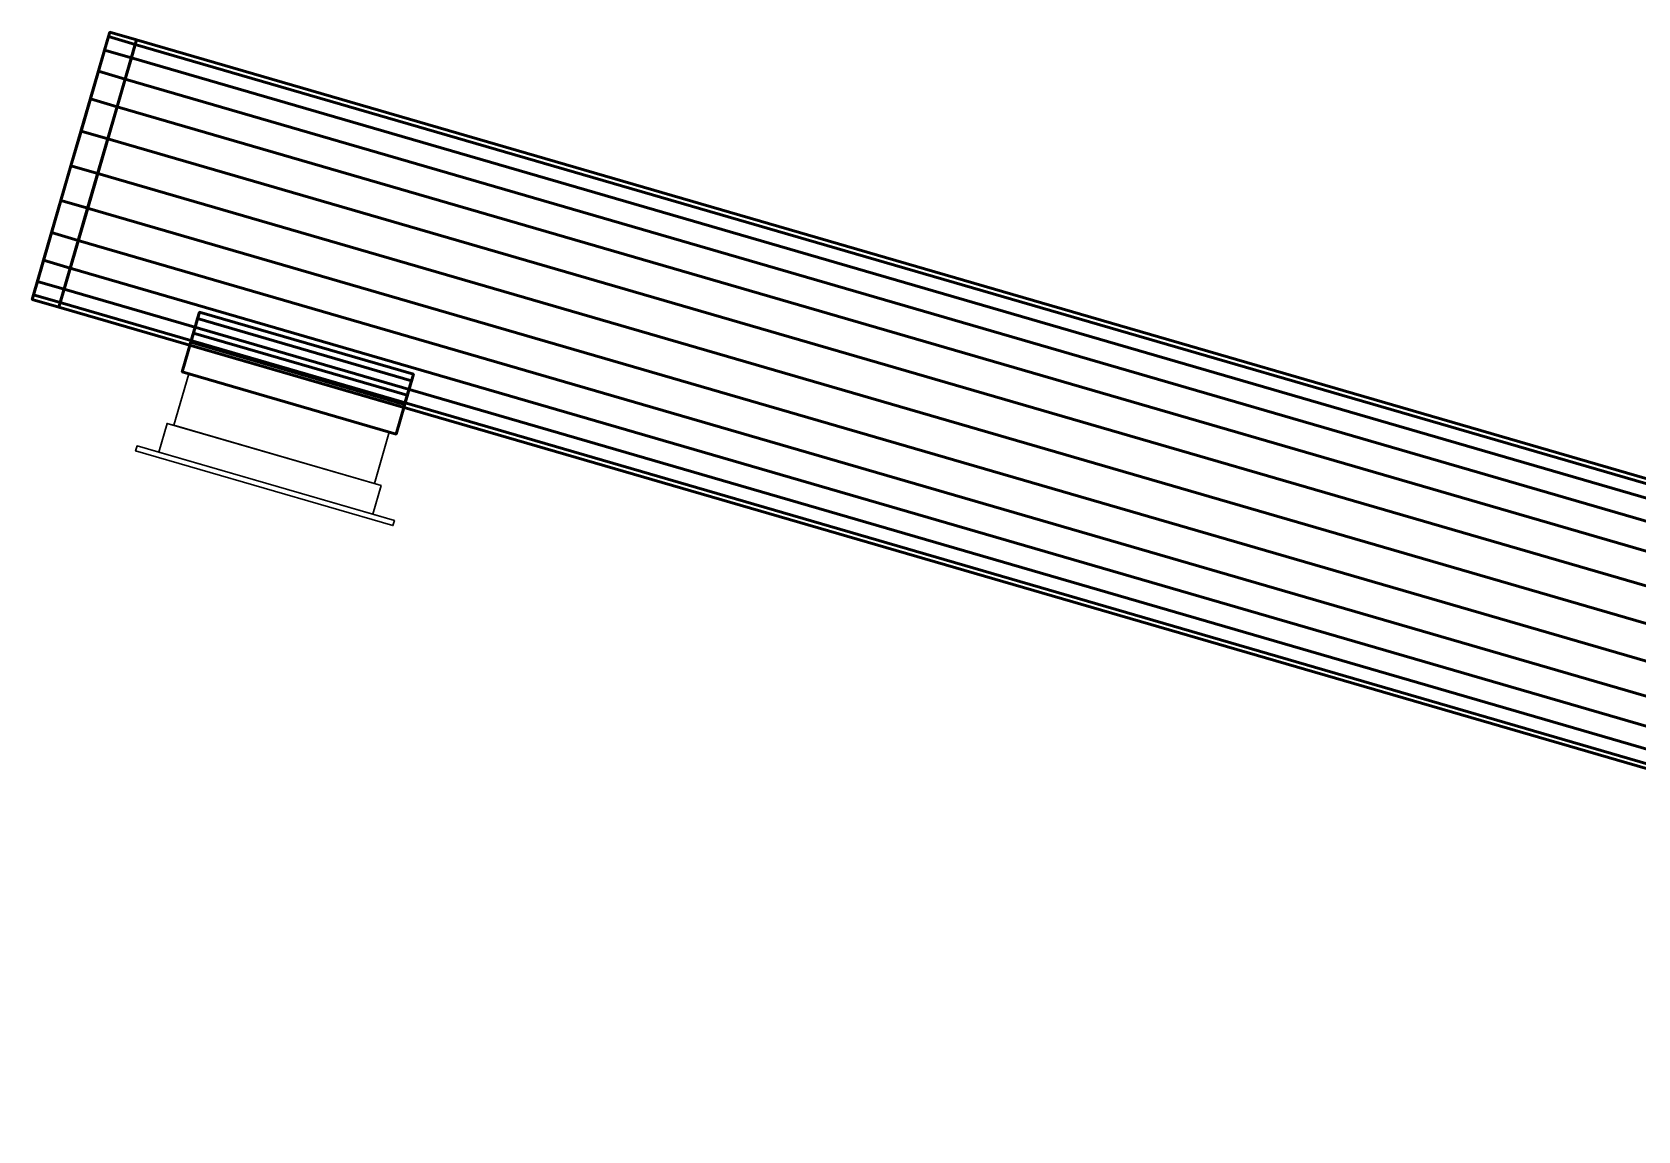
# Model space of a CAD drawing. Header units: inches. Extents: x -1654 to 1344, y -1538 to 36.
# Drawn here: x 334.2 to 391.9, y -884.7 to -845.2 of the extents above; entities that cross this region are included whole.
import ezdxf

# ---------------------------------------------------------------- set-up
doc = ezdxf.new("R2010")
doc.units = ezdxf.units.IN
doc.header["$MEASUREMENT"] = 0
doc.linetypes.add('Center', pattern=[1.25, 0.25, -0.1875, 0.625, -0.1875])
for name, color, linetype, lineweight in [('M-HVAC-CDFF', 3, 'Continuous', 30), ('M-HVAC-CDFF-SA', 3, 'Continuous', 30), ('M-HVAC-DUCT', 1, 'Center', 30), ('M-HVAC-DUCT-SA', 1, 'Continuous', 50)]:
    doc.layers.add(name, color=color, linetype=linetype, lineweight=lineweight)

# ---------------------------------------------------------------- blocks, each defined once
blk = doc.blocks.new('Supply Diffuser - Sidewall - 8 x 6-950926-_3D_')
at = {"layer": 'M-HVAC-CDFF'}
mesh = blk.add_polyface(dxfattribs=at)
corners = [(-3.75, 3, 2.75), (3.75, 3, 2.75), (3.75, 3, -2.75), (-3.75, 3, -2.75)]
mesh.append_faces([[corners[k] for k in face] for face in [(1, 2, 3, 0)]])
mesh = blk.add_polyface(dxfattribs=at)
corners = [(-3.75, 3, 2.75), (-3.75, 3, -2.75), (-3.75, 1.078125, -2.75), (-3.75, 1.078125, 2.75)]
mesh.append_faces([[corners[k] for k in face] for face in [(2, 3, 0, 1)]])
mesh = blk.add_polyface(dxfattribs=at)
corners = [(-3.75, 3, -2.75), (3.75, 3, -2.75), (3.75, 1.078125, -2.75), (-3.75, 1.078125, -2.75)]
mesh.append_faces([[corners[k] for k in face] for face in [(2, 3, 0, 1)]])
mesh = blk.add_polyface(dxfattribs=at)
corners = [(3.75, 3, 2.75), (-3.75, 3, 2.75), (-3.75, 1.078125, 2.75), (3.75, 1.078125, 2.75)]
mesh.append_faces([[corners[k] for k in face] for face in [(2, 3, 0, 1)]])
mesh = blk.add_polyface(dxfattribs=at)
corners = [(3.75, 3, -2.75), (3.75, 3, 2.75), (3.75, 1.078125, 2.75), (3.75, 1.078125, -2.75)]
mesh.append_faces([[corners[k] for k in face] for face in [(2, 3, 0, 1)]])
mesh = blk.add_polyface(dxfattribs=at)
corners = [(-4, 1.078125, 3), (4, 1.078125, 3), (4, 1.078125, -3), (-4, 1.078125, -3), (-3.75, 1.078125, 2.75), (-3.75, 1.078125, -2.75), (3.75, 1.078125, -2.75), (3.75, 1.078125, 2.75)]
mesh.append_faces([[corners[k] for k in face] for face in [(3, 5, 6, 2), (2, 6, 7, 1)]], dxfattribs={"vtx0": -1, "vtx2": -1})
mesh.append_faces([[corners[k] for k in face] for face in [(4, 5, 3, 0), (7, 4, 0, 1)]], dxfattribs={"vtx1": -1, "vtx3": -1})
mesh = blk.add_polyface(dxfattribs=at)
corners = [(-4, 1.078125, 3), (-4, 1.078125, -3), (-4, 0, -3), (-4, 0, 3)]
mesh.append_faces([[corners[k] for k in face] for face in [(2, 3, 0, 1)]])
mesh = blk.add_polyface(dxfattribs=at)
corners = [(-4, 1.078125, -3), (4, 1.078125, -3), (4, 0, -3), (-4, 0, -3)]
mesh.append_faces([[corners[k] for k in face] for face in [(2, 3, 0, 1)]])
mesh = blk.add_polyface(dxfattribs=at)
corners = [(4, 1.078125, 3), (-4, 1.078125, 3), (-4, 0, 3), (4, 0, 3)]
mesh.append_faces([[corners[k] for k in face] for face in [(2, 3, 0, 1)]])
mesh = blk.add_polyface(dxfattribs=at)
corners = [(4, 1.078125, -3), (4, 1.078125, 3), (4, 0, 3), (4, 0, -3)]
mesh.append_faces([[corners[k] for k in face] for face in [(2, 3, 0, 1)]])
mesh = blk.add_polyface(dxfattribs=at)
corners = [(4.8125, 0, 3.8125), (4.8125, 0, -3.8125), (-4.8125, 0, -3.8125), (-4.8125, 0, 3.8125), (-4, 0, 3), (-4, 0, -3), (4, 0, -3), (4, 0, 3)]
mesh.append_faces([[corners[k] for k in face] for face in [(3, 4, 5, 2), (2, 5, 6, 1)]], dxfattribs={"vtx0": -1, "vtx2": -1})
mesh.append_faces([[corners[k] for k in face] for face in [(7, 4, 3, 0), (6, 7, 0, 1)]], dxfattribs={"vtx1": -1, "vtx3": -1})
mesh = blk.add_polyface(dxfattribs=at)
corners = [(-4.8125, -0.1875, 3.8125), (4.8125, -0.1875, 3.8125), (4.8125, 0, 3.8125), (-4.8125, 0, 3.8125)]
mesh.append_faces([[corners[k] for k in face] for face in [(3, 0, 1, 2)]])
mesh = blk.add_polyface(dxfattribs=at)
corners = [(-4.8125, -0.1875, -3.8125), (-4.8125, -0.1875, 3.8125), (-4.8125, 0, 3.8125), (-4.8125, 0, -3.8125)]
mesh.append_faces([[corners[k] for k in face] for face in [(0, 1, 2, 3)]])
mesh = blk.add_polyface(dxfattribs=at)
corners = [(4.8125, -0.1875, -3.8125), (-4.8125, -0.1875, -3.8125), (-4.8125, 0, -3.8125), (4.8125, 0, -3.8125)]
mesh.append_faces([[corners[k] for k in face] for face in [(3, 0, 1, 2)]])
mesh = blk.add_polyface(dxfattribs=at)
corners = [(4.8125, -0.1875, 3.8125), (-4.8125, -0.1875, 3.8125), (-4.8125, -0.1875, -3.8125), (4.8125, -0.1875, -3.8125)]
mesh.append_faces([[corners[k] for k in face] for face in [(3, 0, 1, 2)]])
mesh = blk.add_polyface(dxfattribs=at)
corners = [(4.8125, -0.1875, 3.8125), (4.8125, -0.1875, -3.8125), (4.8125, 0, -3.8125), (4.8125, 0, 3.8125)]
mesh.append_faces([[corners[k] for k in face] for face in [(0, 1, 2, 3)]])
blk = doc.blocks.new('Round Endcap - Standard-912517-_3D_')
at = {"layer": 'M-HVAC-DUCT', "color": 8, "linetype": 'Continuous', "lineweight": 50}
mesh = blk.add_polyface(dxfattribs=at)
corners = [(0, 0, 5), (0, 1.294, 4.83), (0, 2.5, 4.33), (0, 3.536, 3.536), (0, 4.33, 2.5), (0, 4.83, 1.294), (0, 5), (0, 4.83, -1.294), (0, 4.33, -2.5), (0, 3.536, -3.536), (0, 2.5, -4.33), (0, 1.294, -4.83), (0, 0, -5), (0, -1.294, -4.83), (0, -2.5, -4.33), (0, -3.536, -3.536), (0, -4.33, -2.5), (0, -4.83, -1.294), (0, -5), (0, -4.83, 1.294), (0, -4.33, 2.5), (0, -3.536, 3.536), (0, -2.5, 4.33), (0, -1.294, 4.83)]
mesh.append_faces([[corners[k] for k in face] for face in [(5, 10, 11, 4)]], dxfattribs={"vtx0": -1, "vtx2": -1, "color": 8})
mesh.append_faces([[corners[k] for k in face] for face in [(5, 8, 9, 10), (11, 19, 20, 21), (11, 21, 22, 23)]], dxfattribs={"vtx0": -1, "vtx3": -1, "color": 8})
mesh.append_faces([[corners[k] for k in face] for face in [(12, 13, 11), (7, 8, 5, 6)]], dxfattribs={"vtx1": -1, "color": 8})
mesh.append_faces([[corners[k] for k in face] for face in [(14, 15, 18, 13), (2, 3, 23, 1)]], dxfattribs={"vtx1": -1, "vtx2": -1, "color": 8})
mesh.append_faces([[corners[k] for k in face] for face in [(18, 19, 11, 13), (3, 4, 11, 23)]], dxfattribs={"vtx1": -1, "vtx2": -1, "vtx3": -1, "color": 8})
mesh.append_faces([[corners[k] for k in face] for face in [(16, 17, 18, 15), (23, 0, 1)]], dxfattribs={"vtx2": -1, "color": 8})
mesh = blk.add_polyface(dxfattribs=at)
corners = [(0, 5), (0, 4.83, 1.294), (0, 4.33, 2.5), (0, 3.536, 3.536), (0, 2.5, 4.33), (0, 1.294, 4.83), (0, 0, 5), (1, 0, 5), (1, 1.294, 4.83), (1, 2.5, 4.33), (1, 3.536, 3.536), (1, 4.33, 2.5), (1, 4.83, 1.294), (1, 5)]
mesh.append_faces([[corners[k] for k in face] for face in [(1, 12, 13, 0)]], dxfattribs={"vtx0": -1, "color": 8})
mesh.append_faces([[corners[k] for k in face] for face in [(5, 8, 9, 4), (10, 3, 4, 9), (2, 11, 12, 1), (11, 2, 3, 10)]], dxfattribs={"vtx0": -1, "vtx2": -1, "color": 8})
mesh.append_faces([[corners[k] for k in face] for face in [(6, 7, 8, 5)]], dxfattribs={"vtx2": -1, "color": 8})
mesh = blk.add_polyface(dxfattribs=at)
corners = [(0, 0, -5), (0, 1.294, -4.83), (0, 2.5, -4.33), (0, 3.536, -3.536), (0, 4.33, -2.5), (0, 4.83, -1.294), (0, 5), (1, 5), (1, 4.83, -1.294), (1, 4.33, -2.5), (1, 3.536, -3.536), (1, 2.5, -4.33), (1, 1.294, -4.83), (1, 0, -5)]
mesh.append_faces([[corners[k] for k in face] for face in [(5, 8, 9, 4), (10, 3, 4, 9), (11, 2, 3, 10)]], dxfattribs={"vtx0": -1, "vtx2": -1, "color": 8})
mesh.append_faces([[corners[k] for k in face] for face in [(11, 12, 1, 2)]], dxfattribs={"vtx1": -1, "vtx3": -1, "color": 8})
mesh.append_faces([[corners[k] for k in face] for face in [(6, 7, 8, 5)]], dxfattribs={"vtx2": -1, "color": 8})
mesh.append_faces([[corners[k] for k in face] for face in [(12, 13, 0, 1)]], dxfattribs={"vtx3": -1, "color": 8})
mesh = blk.add_polyface(dxfattribs=at)
corners = [(1, 0, 5), (1, -1.294, 4.83), (1, -2.5, 4.33), (1, -3.536, 3.536), (1, -4.33, 2.5), (1, -4.83, 1.294), (1, -5), (1, -4.83, -1.294), (1, -4.33, -2.5), (1, -3.536, -3.536), (1, -2.5, -4.33), (1, -1.294, -4.83), (1, 0, -5), (1, 1.294, -4.83), (1, 2.5, -4.33), (1, 3.536, -3.536), (1, 4.33, -2.5), (1, 4.83, -1.294), (1, 5), (1, 4.83, 1.294), (1, 4.33, 2.5), (1, 3.536, 3.536), (1, 2.5, 4.33), (1, 1.294, 4.83)]
mesh.append_faces([[corners[k] for k in face] for face in [(12, 10, 11), (7, 5, 6), (0, 22, 23)]], dxfattribs={"vtx0": -1, "color": 8})
mesh.append_faces([[corners[k] for k in face] for face in [(19, 12, 18)]], dxfattribs={"vtx0": -1, "vtx1": -1, "color": 8})
mesh.append_faces([[corners[k] for k in face] for face in [(12, 5, 9, 10), (0, 12, 19, 20)]], dxfattribs={"vtx0": -1, "vtx1": -1, "vtx3": -1, "color": 8})
mesh.append_faces([[corners[k] for k in face] for face in [(18, 12, 13, 14)]], dxfattribs={"vtx0": -1, "vtx3": -1, "color": 8})
mesh.append_faces([[corners[k] for k in face] for face in [(17, 18, 16)]], dxfattribs={"vtx1": -1, "color": 8})
mesh.append_faces([[corners[k] for k in face] for face in [(15, 16, 18, 14), (8, 9, 5, 7), (21, 22, 0, 20), (4, 5, 12, 3), (2, 3, 12, 1), (0, 1, 12)]], dxfattribs={"vtx1": -1, "vtx2": -1, "color": 8})
mesh = blk.add_polyface(dxfattribs=at)
corners = [(0, -5), (0, -4.83, -1.294), (0, -4.33, -2.5), (0, -3.536, -3.536), (0, -2.5, -4.33), (0, -1.294, -4.83), (0, 0, -5), (1, 0, -5), (1, -1.294, -4.83), (1, -2.5, -4.33), (1, -3.536, -3.536), (1, -4.33, -2.5), (1, -4.83, -1.294), (1, -5)]
mesh.append_faces([[corners[k] for k in face] for face in [(1, 12, 13, 0)]], dxfattribs={"vtx0": -1, "color": 8})
mesh.append_faces([[corners[k] for k in face] for face in [(5, 8, 9, 4), (10, 3, 4, 9), (2, 11, 12, 1), (11, 2, 3, 10)]], dxfattribs={"vtx0": -1, "vtx2": -1, "color": 8})
mesh.append_faces([[corners[k] for k in face] for face in [(6, 7, 8, 5)]], dxfattribs={"vtx2": -1, "color": 8})
mesh = blk.add_polyface(dxfattribs=at)
corners = [(0, 0, 5), (0, -1.294, 4.83), (0, -2.5, 4.33), (0, -3.536, 3.536), (0, -4.33, 2.5), (0, -4.83, 1.294), (0, -5), (1, -5), (1, -4.83, 1.294), (1, -4.33, 2.5), (1, -3.536, 3.536), (1, -2.5, 4.33), (1, -1.294, 4.83), (1, 0, 5)]
mesh.append_faces([[corners[k] for k in face] for face in [(1, 12, 13, 0)]], dxfattribs={"vtx0": -1, "color": 8})
mesh.append_faces([[corners[k] for k in face] for face in [(5, 8, 9, 4), (10, 3, 4, 9), (2, 11, 12, 1), (11, 2, 3, 10)]], dxfattribs={"vtx0": -1, "vtx2": -1, "color": 8})
mesh.append_faces([[corners[k] for k in face] for face in [(6, 7, 8, 5)]], dxfattribs={"vtx2": -1, "color": 8})
blk = doc.blocks.new('Rectangular Takeoff - Standard-916462-_3D_')
at = {"layer": 'M-HVAC-DUCT', "color": 8, "linetype": 'Continuous', "lineweight": 50}
mesh = blk.add_polyface(dxfattribs=at)
corners = [(-1.24, 4, 3), (-1.24, 4, -3), (-1.24, -4, -3), (-1.24, -4, 3)]
mesh.append_faces([[corners[k] for k in face] for face in [(0, 1, 2, 3)]], dxfattribs={"color": 8})
mesh = blk.add_polyface(dxfattribs=at)
corners = [(-1.24, 4, -3), (-1.24, 4, 3), (1, 4, 3), (1, 4, -3)]
mesh.append_faces([[corners[k] for k in face] for face in [(3, 0, 1, 2)]], dxfattribs={"color": 8})
mesh = blk.add_polyface(dxfattribs=at)
corners = [(-1.24, -4, -3), (-1.24, 4, -3), (1, 4, -3), (1, -4, -3)]
mesh.append_faces([[corners[k] for k in face] for face in [(0, 1, 2, 3)]], dxfattribs={"color": 8})
mesh = blk.add_polyface(dxfattribs=at)
corners = [(1, 4, 3), (-1.24, 4, 3), (-1.24, -4, 3), (1, -4, 3)]
mesh.append_faces([[corners[k] for k in face] for face in [(1, 2, 3, 0)]], dxfattribs={"color": 8})
mesh = blk.add_polyface(dxfattribs=at)
corners = [(1, 4, 3), (1, -4, 3), (1, -4, -3), (1, 4, -3)]
mesh.append_faces([[corners[k] for k in face] for face in [(3, 0, 1, 2)]], dxfattribs={"color": 8})
mesh = blk.add_polyface(dxfattribs=at)
corners = [(-1.24, -4, 3), (-1.24, -4, -3), (1, -4, -3), (1, -4, 3)]
mesh.append_faces([[corners[k] for k in face] for face in [(0, 1, 2, 3)]], dxfattribs={"color": 8})

msp = doc.modelspace()

# ---------------------------------------------------------------- linework, layer by layer
at = {"layer": 'M-HVAC-DUCT', "color": 5}
for p, q in [((336.548, -850.276, 1338), (335.587, -849.997, 1338)), ((438.334, -879.866, 1338), (336.548, -850.276, 1338)), ((438.334, -879.866, 1338), (336.548, -850.276, 1338))]:
    msp.add_line(p, q, dxfattribs=at)

# ---------------------------------------------------------------- block references
at = {"layer": 'M-HVAC-CDFF-SA', "rotation": 343.7901312840834}
msp.add_blockref('Supply Diffuser - Sidewall - 8 x 6-950926-_3D_', (342.581, -861.402, 1338), dxfattribs=at)
at = {"layer": 'M-HVAC-DUCT-SA', "color": 8, "rotation": 163.7901312840834}
msp.add_blockref('Round Endcap - Standard-912517-_3D_', (336.548, -850.276, 1338), dxfattribs=at)
at = {"layer": 'M-HVAC-DUCT-SA', "color": 8, "extrusion": (0, 0, -1), "rotation": 286.2098687159166}
msp.add_blockref('Rectangular Takeoff - Standard-916462-_3D_', (-343.698, -857.561, -1338), dxfattribs=at)

# ---------------------------------------------------------------- meshes
at = {"layer": 'M-HVAC-DUCT-SA', "color": 8}
mesh = msp.add_polyface(dxfattribs=at)
corners = [(337.943, -845.475, 1338), (337.896, -845.638, 1336.706), (337.756, -846.118, 1335.5), (337.535, -846.881, 1334.464), (337.245, -847.875, 1333.67), (336.909, -849.033, 1333.17), (336.548, -850.276, 1333), (336.186, -851.518, 1333.17), (335.85, -852.676, 1333.67), (335.561, -853.671, 1334.464), (335.339, -854.434, 1335.5), (335.199, -854.913, 1336.706), (335.152, -855.077, 1338), (335.199, -854.913, 1339.294), (335.339, -854.434, 1340.5), (335.561, -853.671, 1341.536), (335.85, -852.676, 1342.33), (336.186, -851.518, 1342.83), (336.548, -850.276, 1343), (336.909, -849.033, 1342.83), (337.245, -847.875, 1342.33), (337.535, -846.881, 1341.536), (337.756, -846.118, 1340.5), (337.896, -845.638, 1339.294)]
mesh.append_faces([[corners[k] for k in face] for face in [(11, 9, 10)]], dxfattribs={"vtx0": -1, "color": 8})
mesh.append_faces([[corners[k] for k in face] for face in [(5, 9, 3, 4)]], dxfattribs={"vtx0": -1, "vtx1": -1, "color": 8})
mesh.append_faces([[corners[k] for k in face] for face in [(12, 21, 9, 11)]], dxfattribs={"vtx0": -1, "vtx1": -1, "vtx2": -1, "color": 8})
mesh.append_faces([[corners[k] for k in face] for face in [(3, 9, 21, 0), (21, 12, 14, 17)]], dxfattribs={"vtx0": -1, "vtx1": -1, "vtx2": -1, "vtx3": -1, "color": 8})
mesh.append_faces([[corners[k] for k in face] for face in [(6, 7, 5), (16, 17, 14, 15), (18, 19, 17), (13, 14, 12)]], dxfattribs={"vtx1": -1, "color": 8})
mesh.append_faces([[corners[k] for k in face] for face in [(1, 2, 3, 0)]], dxfattribs={"vtx2": -1, "color": 8})
mesh.append_faces([[corners[k] for k in face] for face in [(19, 20, 21, 17), (7, 8, 9, 5)]], dxfattribs={"vtx2": -1, "vtx3": -1, "color": 8})
mesh.append_faces([[corners[k] for k in face] for face in [(21, 22, 23, 0)]], dxfattribs={"vtx3": -1, "color": 8})
mesh = msp.add_polyface(dxfattribs=at)
corners = [(438.334, -879.866, 1343), (438.695, -878.624, 1342.83), (439.031, -877.466, 1342.33), (439.321, -876.471, 1341.536), (439.542, -875.708, 1340.5), (439.682, -875.229, 1339.294), (439.729, -875.065, 1338), (337.943, -845.475, 1338), (337.896, -845.638, 1339.294), (337.756, -846.118, 1340.5), (337.535, -846.881, 1341.536), (337.245, -847.875, 1342.33), (336.909, -849.033, 1342.83), (336.548, -850.276, 1343)]
mesh.append_faces([[corners[k] for k in face] for face in [(8, 9, 4, 5), (3, 4, 9, 10), (11, 12, 1, 2), (2, 3, 10, 11)]], dxfattribs={"vtx1": -1, "vtx3": -1, "color": 8})
mesh.append_faces([[corners[k] for k in face] for face in [(6, 7, 8, 5)]], dxfattribs={"vtx2": -1, "color": 8})
mesh.append_faces([[corners[k] for k in face] for face in [(12, 13, 0, 1)]], dxfattribs={"vtx3": -1, "color": 8})
mesh = msp.add_polyface(dxfattribs=at)
corners = [(439.729, -875.065, 1338), (439.682, -875.229, 1336.706), (439.542, -875.708, 1335.5), (439.321, -876.471, 1334.464), (439.031, -877.466, 1333.67), (438.695, -878.624, 1333.17), (438.334, -879.866, 1333), (336.548, -850.276, 1333), (336.909, -849.033, 1333.17), (337.245, -847.875, 1333.67), (337.535, -846.881, 1334.464), (337.756, -846.118, 1335.5), (337.896, -845.638, 1336.706), (337.943, -845.475, 1338)]
mesh.append_faces([[corners[k] for k in face] for face in [(7, 8, 5, 6)]], dxfattribs={"vtx1": -1, "color": 8})
mesh.append_faces([[corners[k] for k in face] for face in [(8, 9, 4, 5), (3, 4, 9, 10), (11, 12, 1, 2), (2, 3, 10, 11)]], dxfattribs={"vtx1": -1, "vtx3": -1, "color": 8})
mesh.append_faces([[corners[k] for k in face] for face in [(12, 13, 0, 1)]], dxfattribs={"vtx3": -1, "color": 8})
mesh = msp.add_polyface(dxfattribs=at)
corners = [(436.938, -884.668, 1338), (436.985, -884.504, 1339.294), (437.125, -884.024, 1340.5), (437.347, -883.261, 1341.536), (437.636, -882.267, 1342.33), (437.972, -881.109, 1342.83), (438.334, -879.866, 1343), (336.548, -850.276, 1343), (336.186, -851.518, 1342.83), (335.85, -852.676, 1342.33), (335.561, -853.671, 1341.536), (335.339, -854.434, 1340.5), (335.199, -854.913, 1339.294), (335.152, -855.077, 1338)]
mesh.append_faces([[corners[k] for k in face] for face in [(7, 8, 5, 6)]], dxfattribs={"vtx1": -1, "color": 8})
mesh.append_faces([[corners[k] for k in face] for face in [(8, 9, 4, 5), (3, 4, 9, 10), (11, 12, 1, 2), (2, 3, 10, 11)]], dxfattribs={"vtx1": -1, "vtx3": -1, "color": 8})
mesh.append_faces([[corners[k] for k in face] for face in [(12, 13, 0, 1)]], dxfattribs={"vtx3": -1, "color": 8})
mesh = msp.add_polyface(dxfattribs=at)
corners = [(438.334, -879.866, 1333), (437.972, -881.109, 1333.17), (437.636, -882.267, 1333.67), (437.347, -883.261, 1334.464), (437.125, -884.024, 1335.5), (436.985, -884.504, 1336.706), (436.938, -884.668, 1338), (335.152, -855.077, 1338), (335.199, -854.913, 1336.706), (335.339, -854.434, 1335.5), (335.561, -853.671, 1334.464), (335.85, -852.676, 1333.67), (336.186, -851.518, 1333.17), (336.548, -850.276, 1333)]
mesh.append_faces([[corners[k] for k in face] for face in [(7, 8, 5, 6)]], dxfattribs={"vtx1": -1, "color": 8})
mesh.append_faces([[corners[k] for k in face] for face in [(8, 9, 4, 5), (3, 4, 9, 10), (11, 12, 1, 2), (2, 3, 10, 11)]], dxfattribs={"vtx1": -1, "vtx3": -1, "color": 8})
mesh.append_faces([[corners[k] for k in face] for face in [(12, 13, 0, 1)]], dxfattribs={"vtx3": -1, "color": 8})
mesh = msp.add_polyface(dxfattribs=at)
corners = [(340.203, -855.254, 1341), (340.203, -855.254, 1335), (340.136, -855.485, 1335), (339.983, -856.01, 1335.92), (339.889, -856.335, 1336.936), (339.857, -856.445, 1338), (339.889, -856.335, 1339.064), (339.983, -856.01, 1340.08), (340.136, -855.485, 1341)]
mesh.append_faces([[corners[k] for k in face] for face in [(5, 0, 1, 4), (0, 5, 6)]], dxfattribs={"vtx0": -1, "vtx2": -1, "color": 8})
mesh.append_faces([[corners[k] for k in face] for face in [(7, 8, 0, 6)]], dxfattribs={"vtx2": -1, "color": 8})
mesh.append_faces([[corners[k] for k in face] for face in [(1, 2, 3, 4)]], dxfattribs={"vtx3": -1, "color": 8})
mesh = msp.add_polyface(dxfattribs=at)
corners = [(339.857, -856.445, 1338), (347.538, -858.678, 1338), (347.57, -858.568, 1339.064), (347.665, -858.243, 1340.08), (347.818, -857.718, 1341), (340.136, -855.485, 1341), (339.983, -856.01, 1340.08), (339.889, -856.335, 1339.064)]
mesh.append_faces([[corners[k] for k in face] for face in [(5, 6, 3, 4)]], dxfattribs={"vtx1": -1, "color": 8})
mesh.append_faces([[corners[k] for k in face] for face in [(2, 3, 6, 7)]], dxfattribs={"vtx1": -1, "vtx3": -1, "color": 8})
mesh.append_faces([[corners[k] for k in face] for face in [(7, 0, 1, 2)]], dxfattribs={"vtx3": -1, "color": 8})
mesh = msp.add_polyface(dxfattribs=at)
corners = [(347.538, -858.678, 1338), (339.857, -856.445, 1338), (339.889, -856.335, 1336.936), (339.983, -856.01, 1335.92), (340.136, -855.485, 1335), (347.818, -857.718, 1335), (347.665, -858.243, 1335.92), (347.57, -858.568, 1336.936)]
mesh.append_faces([[corners[k] for k in face] for face in [(1, 2, 7, 0)]], dxfattribs={"vtx1": -1, "color": 8})
mesh.append_faces([[corners[k] for k in face] for face in [(6, 7, 2, 3)]], dxfattribs={"vtx1": -1, "vtx3": -1, "color": 8})
mesh.append_faces([[corners[k] for k in face] for face in [(3, 4, 5, 6)]], dxfattribs={"vtx3": -1, "color": 8})
mesh = msp.add_polyface(dxfattribs=at)
corners = [(347.885, -857.487, 1341), (340.203, -855.254, 1341), (340.136, -855.485, 1341), (347.818, -857.718, 1341)]
mesh.append_faces([[corners[k] for k in face] for face in [(3, 0, 1, 2)]], dxfattribs={"color": 8})
mesh = msp.add_polyface(dxfattribs=at)
corners = [(340.203, -855.254, 1335), (347.885, -857.487, 1335), (347.818, -857.718, 1335), (340.136, -855.485, 1335)]
mesh.append_faces([[corners[k] for k in face] for face in [(3, 0, 1, 2)]], dxfattribs={"color": 8})
mesh = msp.add_polyface(dxfattribs=at)
corners = [(340.203, -855.254, 1335), (340.203, -855.254, 1341), (347.885, -857.487, 1341), (347.885, -857.487, 1335)]
mesh.append_faces([[corners[k] for k in face] for face in [(0, 1, 2, 3)]], dxfattribs={"color": 8})
mesh = msp.add_polyface(dxfattribs=at)
corners = [(347.885, -857.487, 1335), (347.885, -857.487, 1341), (347.818, -857.718, 1341), (347.665, -858.243, 1340.08), (347.57, -858.568, 1339.064), (347.538, -858.678, 1338), (347.57, -858.568, 1336.936), (347.665, -858.243, 1335.92), (347.818, -857.718, 1335)]
mesh.append_faces([[corners[k] for k in face] for face in [(5, 0, 1, 4), (0, 5, 6)]], dxfattribs={"vtx0": -1, "vtx2": -1, "color": 8})
mesh.append_faces([[corners[k] for k in face] for face in [(7, 8, 0, 6)]], dxfattribs={"vtx2": -1, "color": 8})
mesh.append_faces([[corners[k] for k in face] for face in [(1, 2, 3, 4)]], dxfattribs={"vtx3": -1, "color": 8})

doc.saveas('drawing.dxf')
